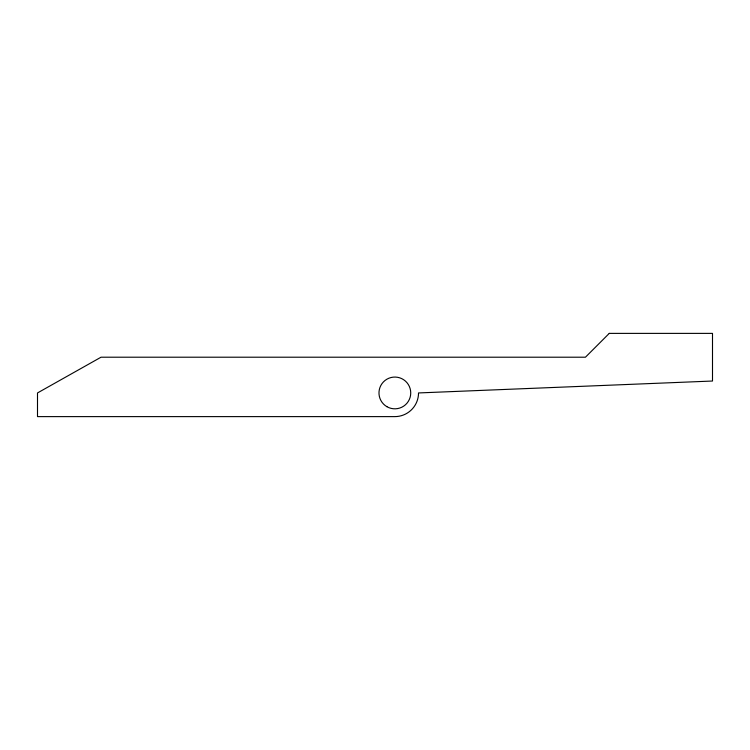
<?xml version="1.0" encoding="UTF-8"?>
<svg xmlns="http://www.w3.org/2000/svg" width="750" height="750" viewBox="0 0 750 750"><rect width="100%" height="100%" fill="white"/><g stroke="black" fill="none" stroke-linecap="round" stroke-linejoin="round"><path stroke-width="1.12" d="M609.263 333.384L585.441 357.206L101.025 357.206L37.5 392.944L37.5 416.616L394.856 416.616A23.681 23.681 0 0 0 418.528 392.944L712.5 381.028L712.5 333.384L609.263 333.384M386.916 406.697A15.881 15.881 0 0 0 410.738 392.944A15.881 15.881 0 0 0 386.916 379.191A15.881 15.881 0 0 0 386.916 406.697"/></g></svg>
